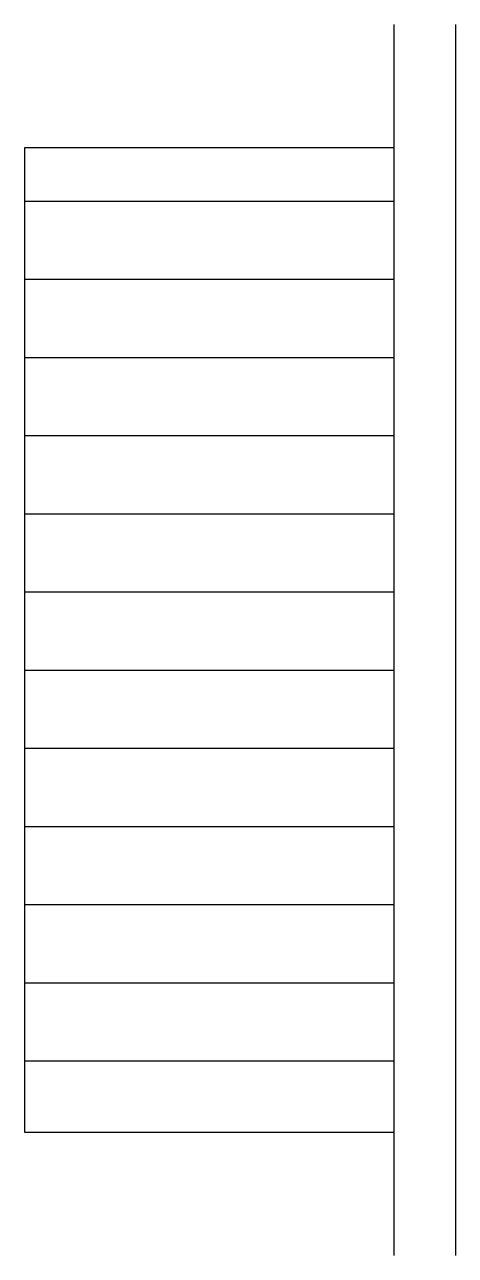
# Model space of a CAD drawing. Header units: millimetres. Extents: x -6081.815 to -6081.64, y -965.724 to -965.224.
import ezdxf

# ---------------------------------------------------------------- set-up
doc = ezdxf.new("R2010")
doc.units = ezdxf.units.MM
doc.layers.add('Tel_Símbolos', color=3, linetype='Continuous')

msp = doc.modelspace()

# ---------------------------------------------------------------- hatches: boundary and pattern name
at = {"layer": 'Tel_Símbolos'}
h = msp.add_hatch(dxfattribs=at)
h.set_pattern_fill('ANSI31', color=1, scale=0.01, angle=315, style=0)
h.paths.add_polyline_path([(-6081.81456, -965.6735), (-6081.66456, -965.6735), (-6081.66456, -965.2735), (-6081.81456, -965.2735)])

# ---------------------------------------------------------------- linework, layer by layer
at = {"layer": 'Tel_Símbolos', "color": 2}
for p, q in [((-6081.66456, -965.2235), (-6081.66456, -965.7235)), ((-6081.63956, -965.2235), (-6081.63956, -965.7235))]:
    msp.add_line(p, q, dxfattribs=at)
at = {"layer": 'Tel_Símbolos', "color": 3}
for p, q in [((-6081.66456, -965.2735), (-6081.81456, -965.2735)), ((-6081.81456, -965.2735), (-6081.81456, -965.6735)), ((-6081.81456, -965.6735), (-6081.66456, -965.6735))]:
    msp.add_line(p, q, dxfattribs=at)

doc.saveas('drawing.dxf')
